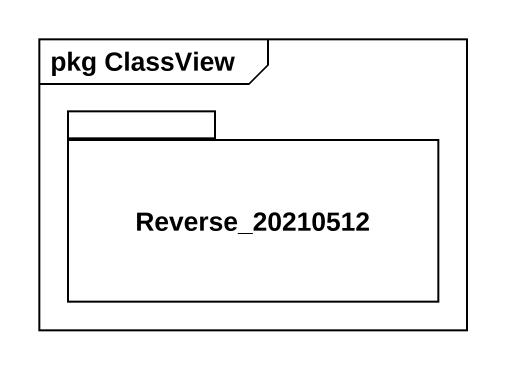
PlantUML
@startuml
mainframe pkg ClassView
package Reverse_20210512 {
}
@enduml
